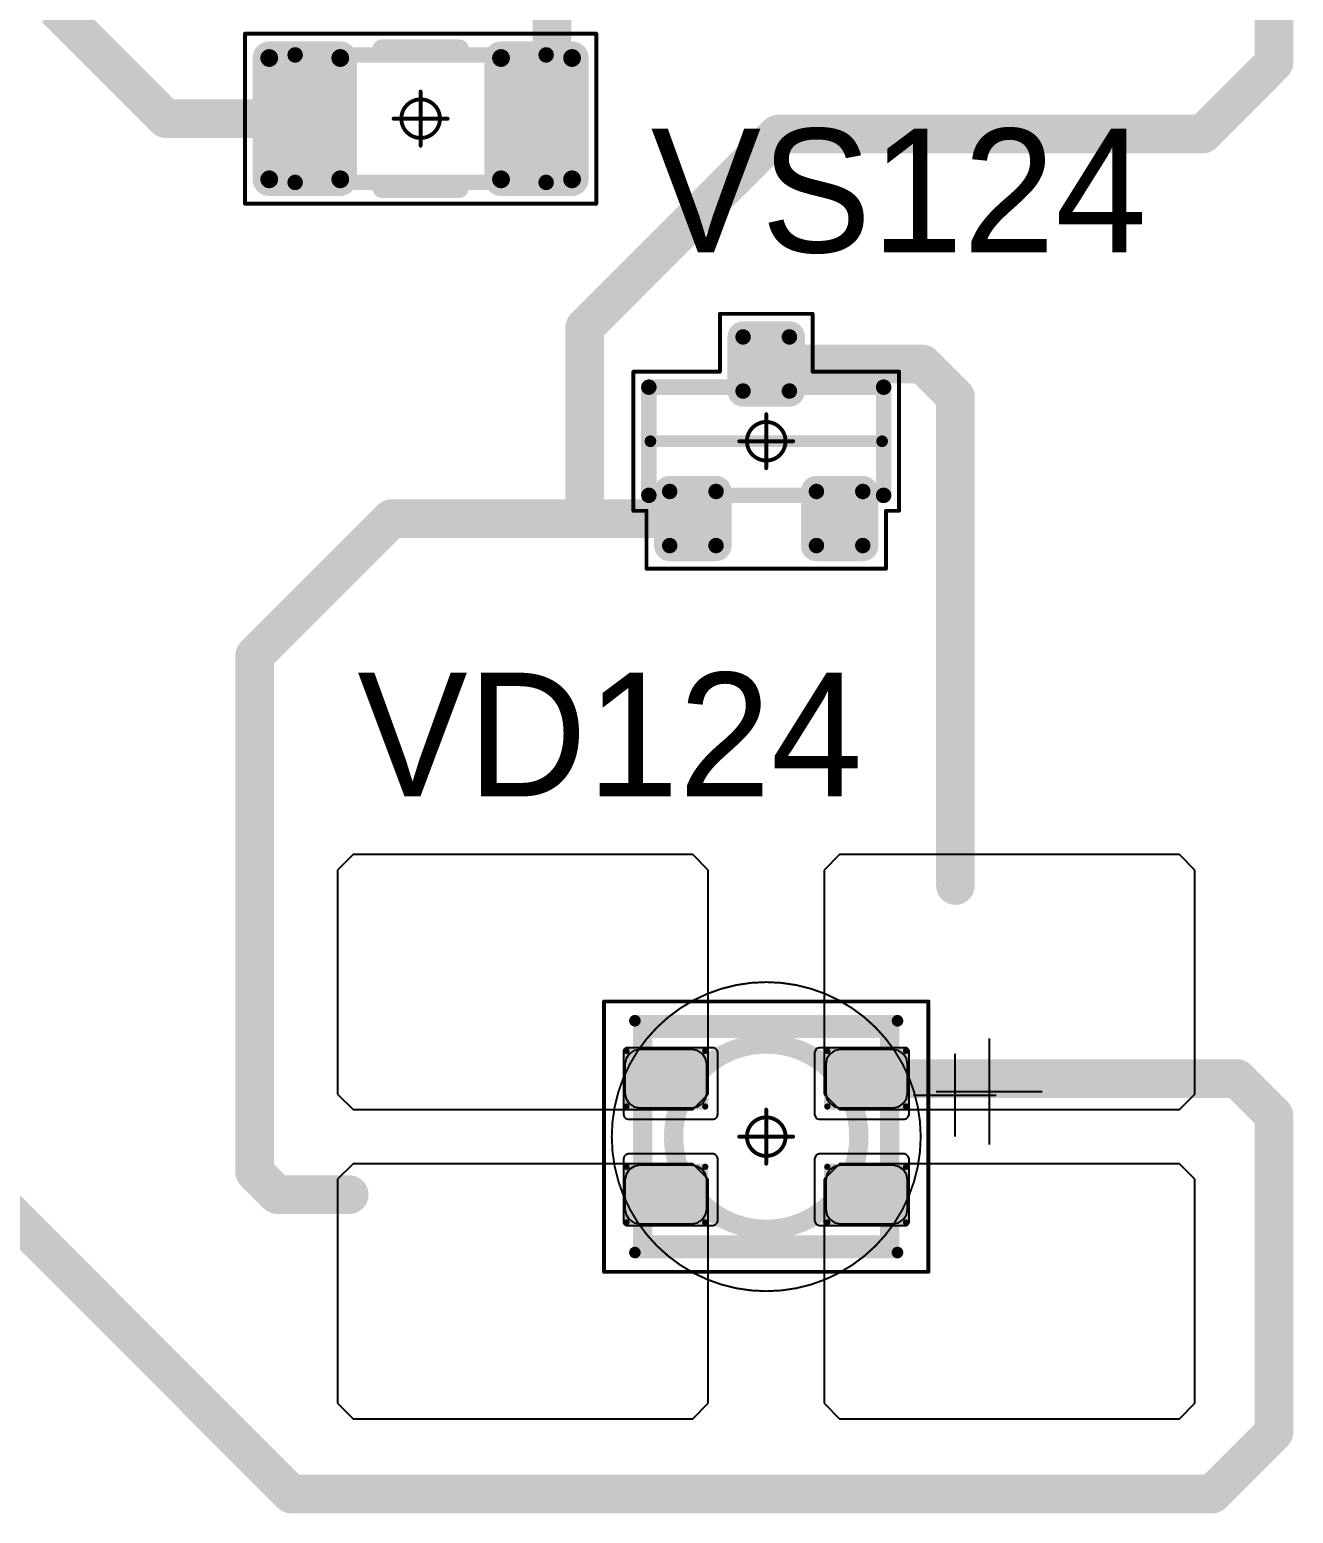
# Model space of a CAD drawing. Header units: millimetres. Extents: x 0 to 400, y 0 to 514.
# Drawn here: x 170.46 to 186.82, y 127.63 to 146.83 of the extents above; entities that cross this region are included whole.
import ezdxf

# ---------------------------------------------------------------- set-up
doc = ezdxf.new("R2010")
doc.units = ezdxf.units.MM
for name, color, linetype in [('Mechanical13', 56, 'Continuous'), ('Mechanical15', 56, 'Continuous'), ('Mechanical2', 216, 'Continuous'), ('TopLayer', 1, 'Continuous'), ('TopOverlay', 2, 'Continuous'), ('TopPaste', 8, 'Continuous'), ('TopSolder', 216, 'Continuous')]:
    doc.layers.add(name, color=color, linetype=linetype)

# ---------------------------------------------------------------- blocks, each defined once
blk = doc.blocks.new('SOT23_58')
at = {"layer": 'Mechanical13', "const_width": 0.2}
for points in [[(-0.7, 1.52), (0.7, 1.52)], [(-0.7, 1.52), (-0.7, -1.52)], [(0.7, 1.52), (0.7, -1.52)], [(-0.7, -1.52), (0.7, -1.52)]]:
    blk.add_lwpolyline(points, dxfattribs=at)
at = {"layer": 'Mechanical13', "const_width": 0.1}
for points in [[(-0.75, 1.52, 1), (-0.65, 1.52, 1)], [(-0.75, 1.52, 1), (-0.65, 1.52, 1)], [(0.65, 1.52, 1), (0.75, 1.52, 1)], [(0.65, 1.52, 1), (0.75, 1.52, 1)], [(-0.75, -1.52, 1), (-0.65, -1.52, 1)], [(-0.75, -1.52, 1), (-0.65, -1.52, 1)], [(0.65, -1.52, 1), (0.75, -1.52, 1)], [(0.65, -1.52, 1), (0.75, -1.52, 1)]]:
    blk.add_lwpolyline(points, format="xyb", close=True, dxfattribs=at)
at = {"layer": 'Mechanical15', "const_width": 0.05}
for points in [[(-0.9, 1.72), (-0.9, 1.55)], [(-0.9, 1.72), (0.9, 1.72)], [(0.9, 1.72), (0.9, 0.6)], [(-1.65, 1.55), (-1.65, -1.55)], [(-1.65, 1.55), (-0.9, 1.55)], [(0.9, 0.6), (1.65, 0.6)], [(1.65, 0.6), (1.65, -0.6)], [(0, 0.35), (0, -0.35)], [(-0.35, 0), (0.35, 0)], [(0.9, -0.6), (1.65, -0.6)], [(0.9, -0.6), (0.9, -1.72)], [(-1.65, -1.55), (-0.9, -1.55)], [(-0.9, -1.55), (-0.9, -1.72)], [(-0.9, -1.72), (0.9, -1.72)]]:
    blk.add_lwpolyline(points, dxfattribs=at)
at = {"layer": 'Mechanical15'}
for points, const_width in [([(-0.913, 1.72, 1), (-0.888, 1.72, 1)], 0.025), ([(-0.913, 1.72, 1), (-0.888, 1.72, 1)], 0.025), ([(0.888, 1.72, 1), (0.913, 1.72, 1)], 0.025), ([(0.888, 1.72, 1), (0.913, 1.72, 1)], 0.025), ([(-1.662, 1.55, 1), (-1.637, 1.55, 1)], 0.025), ([(-1.662, 1.55, 1), (-1.637, 1.55, 1)], 0.025), ([(-0.913, 1.55, 1), (-0.888, 1.55, 1)], 0.025), ([(-0.913, 1.55, 1), (-0.888, 1.55, 1)], 0.025), ([(0.888, 0.6, 1), (0.913, 0.6, 1)], 0.025), ([(0.888, 0.6, 1), (0.913, 0.6, 1)], 0.025), ([(1.637, 0.6, 1), (1.662, 0.6, 1)], 0.025), ([(1.637, 0.6, 1), (1.662, 0.6, 1)], 0.025), ([(0.25, 0, 1), (-0.25, 0, 1)], 0.05), ([(-0.012, 0.35, 1), (0.012, 0.35, 1)], 0.025), ([(-0.362, 0, 1), (-0.337, 0, 1)], 0.025), ([(-0.262, 0, 1), (-0.238, 0, 1)], 0.025), ([(0.238, 0, 1), (0.262, 0, 1)], 0.025), ([(0.337, 0, 1), (0.362, 0, 1)], 0.025), ([(-0.012, -0.35, 1), (0.012, -0.35, 1)], 0.025), ([(0.888, -0.6, 1), (0.913, -0.6, 1)], 0.025), ([(0.888, -0.6, 1), (0.913, -0.6, 1)], 0.025), ([(1.637, -0.6, 1), (1.662, -0.6, 1)], 0.025), ([(1.637, -0.6, 1), (1.662, -0.6, 1)], 0.025), ([(-1.662, -1.55, 1), (-1.637, -1.55, 1)], 0.025), ([(-1.662, -1.55, 1), (-1.637, -1.55, 1)], 0.025), ([(-0.913, -1.55, 1), (-0.888, -1.55, 1)], 0.025), ([(-0.913, -1.55, 1), (-0.888, -1.55, 1)], 0.025), ([(-0.913, -1.72, 1), (-0.888, -1.72, 1)], 0.025), ([(-0.913, -1.72, 1), (-0.888, -1.72, 1)], 0.025), ([(0.888, -1.72, 1), (0.913, -1.72, 1)], 0.025), ([(0.888, -1.72, 1), (0.913, -1.72, 1)], 0.025)]:
    blk.add_lwpolyline(points, format="xyb", close=True, dxfattribs=dict(at, const_width=const_width))
at = {"layer": 'TopLayer', "const_width": 0.1}
for points in [[(-1.4, 1.25, 1), (-1.3, 1.25, 1)], [(-0.7, 1.25, 1), (-0.6, 1.25, 1)], [(-1.4, 0.65, 1), (-1.3, 0.65, 1)], [(-0.7, 0.65, 1), (-0.6, 0.65, 1)], [(0.6, 0.3, 1), (0.7, 0.3, 1)], [(1.3, 0.3, 1), (1.4, 0.3, 1)], [(0.6, -0.3, 1), (0.7, -0.3, 1)], [(1.3, -0.3, 1), (1.4, -0.3, 1)], [(-1.4, -0.65, 1), (-1.3, -0.65, 1)], [(-0.7, -0.65, 1), (-0.6, -0.65, 1)], [(-1.4, -1.25, 1), (-1.3, -1.25, 1)], [(-0.7, -1.25, 1), (-0.6, -1.25, 1)]]:
    blk.add_lwpolyline(points, format="xyb", close=True, dxfattribs=at)
at = {"layer": 'TopLayer'}
for points in [[(-1.35, 1.35), (-1.35, 0.55), (-0.65, 1.35), (-0.65, 0.55)], [(-1.45, 1.25), (-1.45, 0.65), (-0.55, 1.25), (-0.55, 0.65)], [(0.65, 0.4), (0.65, -0.4), (1.35, 0.4), (1.35, -0.4)], [(0.55, 0.3), (0.55, -0.3), (1.45, 0.3), (1.45, -0.3)], [(-1.35, -0.55), (-1.35, -1.35), (-0.65, -0.55), (-0.65, -1.35)], [(-1.45, -0.65), (-1.45, -1.25), (-0.55, -0.65), (-0.55, -1.25)]]:
    blk.add_solid(points, dxfattribs=at)
at = {"layer": 'TopOverlay', "const_width": 0.15}
blk.add_lwpolyline([(0, 1.5), (0, -1.5)], dxfattribs=at)
at = {"layer": 'TopOverlay', "const_width": 0.075}
for points in [[(-0.038, 1.5, 1), (0.038, 1.5, 1)], [(-0.038, -1.5, 1), (0.038, -1.5, 1)]]:
    blk.add_lwpolyline(points, format="xyb", close=True, dxfattribs=at)
at = {"layer": 'TopPaste', "const_width": 0.075}
for points in [[(-1.387, 1.25, 1), (-1.313, 1.25, 1)], [(-0.687, 1.25, 1), (-0.613, 1.25, 1)], [(-1.387, 0.65, 1), (-1.313, 0.65, 1)], [(-0.687, 0.65, 1), (-0.613, 0.65, 1)], [(0.613, 0.3, 1), (0.687, 0.3, 1)], [(1.313, 0.3, 1), (1.387, 0.3, 1)], [(0.613, -0.3, 1), (0.687, -0.3, 1)], [(1.313, -0.3, 1), (1.387, -0.3, 1)], [(-1.387, -0.65, 1), (-1.313, -0.65, 1)], [(-0.687, -0.65, 1), (-0.613, -0.65, 1)], [(-1.387, -1.25, 1), (-1.313, -1.25, 1)], [(-0.687, -1.25, 1), (-0.613, -1.25, 1)]]:
    blk.add_lwpolyline(points, format="xyb", close=True, dxfattribs=at)
at = {"layer": 'TopPaste'}
for points in [[(-1.425, 1.25), (-1.425, 0.65), (-0.575, 1.25), (-0.575, 0.65)], [(-1.35, 1.325), (-1.35, 0.575), (-0.65, 1.325), (-0.65, 0.575)], [(0.575, 0.3), (0.575, -0.3), (1.425, 0.3), (1.425, -0.3)], [(0.65, 0.375), (0.65, -0.375), (1.35, 0.375), (1.35, -0.375)], [(-1.35, -0.575), (-1.35, -1.325), (-0.65, -0.575), (-0.65, -1.325)], [(-1.425, -0.65), (-1.425, -1.25), (-0.575, -0.65), (-0.575, -1.25)]]:
    blk.add_solid(points, dxfattribs=at)
at = {"layer": 'TopSolder', "const_width": 0.202}
for points in [[(-1.451, 1.25, 1), (-1.249, 1.25, 1)], [(-0.751, 1.25, 1), (-0.549, 1.25, 1)], [(-1.451, 0.65, 1), (-1.249, 0.65, 1)], [(-0.751, 0.65, 1), (-0.549, 0.65, 1)], [(0.549, 0.3, 1), (0.751, 0.3, 1)], [(1.249, 0.3, 1), (1.451, 0.3, 1)], [(0.549, -0.3, 1), (0.751, -0.3, 1)], [(1.249, -0.3, 1), (1.451, -0.3, 1)], [(-1.451, -0.65, 1), (-1.249, -0.65, 1)], [(-0.751, -0.65, 1), (-0.549, -0.65, 1)], [(-1.451, -1.25, 1), (-1.249, -1.25, 1)], [(-0.751, -1.25, 1), (-0.549, -1.25, 1)]]:
    blk.add_lwpolyline(points, format="xyb", close=True, dxfattribs=at)
at = {"layer": 'TopSolder'}
for points in [[(-1.35, 1.452), (-1.35, 0.448), (-0.65, 1.452), (-0.65, 0.448)], [(-1.552, 1.25), (-1.552, 0.65), (-0.448, 1.25), (-0.448, 0.65)], [(0.65, 0.502), (0.65, -0.502), (1.35, 0.502), (1.35, -0.502)], [(0.448, 0.3), (0.448, -0.3), (1.552, 0.3), (1.552, -0.3)], [(-1.35, -0.448), (-1.35, -1.452), (-0.65, -0.448), (-0.65, -1.452)], [(-1.552, -0.65), (-1.552, -1.25), (-0.448, -0.65), (-0.448, -1.25)]]:
    blk.add_solid(points, dxfattribs=at)
blk = doc.blocks.new('E65F_231')
at = {"layer": 'Mechanical13'}
for p, q in [((2.441, 1.071), (2.441, 0)), ((1.905, 0.536), (2.976, 0.536))]:
    blk.add_line(p, q, dxfattribs=at)
at = {"layer": 'Mechanical13', "const_width": 0.25}
for points in [[(-1.6, -1.4), (-1.6, 1.4)], [(-1.6, 1.4), (1.6, 1.4)], [(1.6, -1.4), (1.6, 1.4)], [(-1.6, -1.4), (1.6, -1.4)]]:
    blk.add_lwpolyline(points, dxfattribs=at)
at = {"layer": 'Mechanical13'}
for points, const_width in [([(-1.663, 1.4, 1), (-1.538, 1.4, 1)], 0.125), ([(-1.663, 1.4, 1), (-1.538, 1.4, 1)], 0.125), ([(1.537, 1.4, 1), (1.662, 1.4, 1)], 0.125), ([(1.537, 1.4, 1), (1.662, 1.4, 1)], 0.125), ([(1.2, 0, 1), (-1.2, 0, 1)], 0.25), ([(-1.263, 0, 1), (-1.138, 0, 1)], 0.125), ([(1.137, 0, 1), (1.262, 0, 1)], 0.125), ([(-1.663, -1.4, 1), (-1.538, -1.4, 1)], 0.125), ([(-1.663, -1.4, 1), (-1.538, -1.4, 1)], 0.125), ([(1.537, -1.4, 1), (1.662, -1.4, 1)], 0.125), ([(1.537, -1.4, 1), (1.662, -1.4, 1)], 0.125)]:
    blk.add_lwpolyline(points, format="xyb", close=True, dxfattribs=dict(at, const_width=const_width))
at = {"layer": 'Mechanical15', "const_width": 0.05}
for points in [[(-2.1, 1.75), (2.1, 1.75)], [(-2.1, -1.75), (-2.1, 1.75)], [(2.1, -1.75), (2.1, 1.75)], [(0, -0.35), (0, 0.35)], [(0, -0.35), (0, 0.35)], [(-0.35, 0), (0.35, 0)], [(-0.35, 0), (0.35, 0)], [(-2.1, -1.75), (2.1, -1.75)]]:
    blk.add_lwpolyline(points, dxfattribs=at)
at = {"layer": 'Mechanical15'}
for points, const_width in [([(-2.113, 1.75, 1), (-2.088, 1.75, 1)], 0.025), ([(-2.113, 1.75, 1), (-2.088, 1.75, 1)], 0.025), ([(2.087, 1.75, 1), (2.112, 1.75, 1)], 0.025), ([(2.087, 1.75, 1), (2.112, 1.75, 1)], 0.025), ([(0.25, 0, 1), (-0.25, 0, 1)], 0.05), ([(0.25, 0, 1), (-0.25, 0, 1)], 0.05), ([(-0.013, 0.35, 1), (0.012, 0.35, 1)], 0.025), ([(-0.013, 0.35, 1), (0.012, 0.35, 1)], 0.025), ([(-0.363, 0, 1), (-0.338, 0, 1)], 0.025), ([(-0.363, 0, 1), (-0.338, 0, 1)], 0.025), ([(-0.263, 0, 1), (-0.238, 0, 1)], 0.025), ([(-0.263, 0, 1), (-0.238, 0, 1)], 0.025), ([(0.237, 0, 1), (0.262, 0, 1)], 0.025), ([(0.237, 0, 1), (0.262, 0, 1)], 0.025), ([(0.337, 0, 1), (0.362, 0, 1)], 0.025), ([(0.337, 0, 1), (0.362, 0, 1)], 0.025), ([(-0.013, -0.35, 1), (0.012, -0.35, 1)], 0.025), ([(-0.013, -0.35, 1), (0.012, -0.35, 1)], 0.025), ([(-2.113, -1.75, 1), (-2.088, -1.75, 1)], 0.025), ([(-2.113, -1.75, 1), (-2.088, -1.75, 1)], 0.025), ([(2.087, -1.75, 1), (2.112, -1.75, 1)], 0.025), ([(2.087, -1.75, 1), (2.112, -1.75, 1)], 0.025)]:
    blk.add_lwpolyline(points, format="xyb", close=True, dxfattribs=dict(at, const_width=const_width))
at = {"layer": 'TopLayer'}
for p, q in [((-5.35, 3.65), (-5.55, 3.45)), ((-0.95, 3.65), (-5.35, 3.65)), ((-5.35, 3.65), (-5.35, 3.65)), ((-0.75, 3.45), (-0.95, 3.65)), ((0.95, 3.65), (0.75, 3.45)), ((5.35, 3.65), (0.95, 3.65)), ((0.95, 3.65), (0.95, 3.65)), ((5.55, 3.45), (5.35, 3.65)), ((-5.55, 3.45), (-5.55, 3.45)), ((-5.55, 3.45), (-5.55, 0.55)), ((-0.75, 0.55), (-0.75, 3.45)), ((0.75, 3.45), (0.75, 3.45)), ((0.75, 3.45), (0.75, 0.55)), ((5.55, 0.55), (5.55, 3.45)), ((-5.55, 0.55), (-5.35, 0.35)), ((-0.95, 0.35), (-0.75, 0.55)), ((0.75, 0.55), (0.95, 0.35)), ((5.35, 0.35), (5.55, 0.55)), ((-5.35, 0.35), (-0.95, 0.35)), ((0.95, 0.35), (5.35, 0.35)), ((-5.35, -0.35), (-5.55, -0.55)), ((-0.95, -0.35), (-5.35, -0.35)), ((-5.35, -0.35), (-5.35, -0.35)), ((-0.75, -0.55), (-0.95, -0.35)), ((0.95, -0.35), (0.75, -0.55)), ((5.35, -0.35), (0.95, -0.35)), ((0.95, -0.35), (0.95, -0.35)), ((5.55, -0.55), (5.35, -0.35)), ((-5.55, -0.55), (-5.55, -0.55)), ((-5.55, -0.55), (-5.55, -3.45)), ((-0.75, -3.45), (-0.75, -0.55)), ((0.75, -0.55), (0.75, -0.55)), ((0.75, -0.55), (0.75, -3.45)), ((5.55, -3.45), (5.55, -0.55)), ((-5.55, -3.45), (-5.35, -3.65)), ((-0.95, -3.65), (-0.75, -3.45)), ((0.75, -3.45), (0.95, -3.65)), ((5.35, -3.65), (5.55, -3.45)), ((-5.35, -3.65), (-0.95, -3.65)), ((0.95, -3.65), (5.35, -3.65))]:
    blk.add_line(p, q, dxfattribs=at)
at = {"layer": 'TopLayer', "const_width": 0.04}
for points in [[(-1.83, 1.11, 1), (-1.79, 1.11, 1)], [(-0.81, 1.11, 1), (-0.77, 1.11, 1)], [(0.77, 1.11, 1), (0.81, 1.11, 1)], [(1.79, 1.11, 1), (1.83, 1.11, 1)], [(-1.83, 0.39, 1), (-1.79, 0.39, 1)], [(-0.81, 0.39, 1), (-0.77, 0.39, 1)], [(0.77, 0.39, 1), (0.81, 0.39, 1)], [(1.79, 0.39, 1), (1.83, 0.39, 1)], [(-1.83, -0.39, 1), (-1.79, -0.39, 1)], [(-0.81, -0.39, 1), (-0.77, -0.39, 1)], [(0.77, -0.39, 1), (0.81, -0.39, 1)], [(1.79, -0.39, 1), (1.83, -0.39, 1)], [(-1.83, -1.11, 1), (-1.79, -1.11, 1)], [(-0.81, -1.11, 1), (-0.77, -1.11, 1)], [(0.77, -1.11, 1), (0.81, -1.11, 1)], [(1.79, -1.11, 1), (1.83, -1.11, 1)]]:
    blk.add_lwpolyline(points, format="xyb", close=True, dxfattribs=at)
at = {"layer": 'TopLayer'}
for points in [[(-1.85, 1.11), (-1.85, 0.39), (-0.75, 1.11), (-0.75, 0.39)], [(-1.81, 1.15), (-1.81, 0.35), (-0.79, 1.15), (-0.79, 0.35)], [(0.75, 1.11), (0.75, 0.39), (1.85, 1.11), (1.85, 0.39)], [(0.79, 1.15), (0.79, 0.35), (1.81, 1.15), (1.81, 0.35)], [(-1.81, -0.35), (-1.81, -1.15), (-0.79, -0.35), (-0.79, -1.15)], [(0.79, -0.35), (0.79, -1.15), (1.81, -0.35), (1.81, -1.15)], [(-1.85, -0.39), (-1.85, -1.11), (-0.75, -0.39), (-0.75, -1.11)], [(0.75, -0.39), (0.75, -1.11), (1.85, -0.39), (1.85, -1.11)]]:
    blk.add_solid(points, dxfattribs=at)
at = {"layer": 'TopOverlay'}
for p, q in [((2.886, 1.271), (2.886, -0.1)), ((2.2, 0.586), (3.571, 0.586))]:
    blk.add_line(p, q, dxfattribs=at)
at = {"layer": 'TopOverlay', "const_width": 0.15}
for points in [[(-1.7, 1.5), (1.7, 1.5)], [(-1.7, -1.5), (1.7, -1.5)]]:
    blk.add_lwpolyline(points, dxfattribs=at)
at = {"layer": 'TopOverlay', "const_width": 0.075}
for points in [[(-1.738, 1.5, 1), (-1.663, 1.5, 1)], [(1.662, 1.5, 1), (1.737, 1.5, 1)], [(-1.738, -1.5, 1), (-1.663, -1.5, 1)], [(1.662, -1.5, 1), (1.737, -1.5, 1)]]:
    blk.add_lwpolyline(points, format="xyb", close=True, dxfattribs=at)
at = {"layer": 'TopPaste'}
for p, q in [((-1.814, 1.011), (-1.829, 0.938)), ((-1.773, 1.073), (-1.814, 1.011)), ((-1.711, 1.114), (-1.773, 1.073)), ((-1.638, 1.129), (-1.711, 1.114)), ((-0.963, 1.129), (-1.638, 1.129)), ((-0.889, 1.114), (-0.963, 1.129)), ((-0.827, 1.073), (-0.889, 1.114)), ((-0.786, 1.011), (-0.827, 1.073)), ((-0.771, 0.938), (-0.786, 1.011)), ((0.786, 1.011), (0.771, 0.938)), ((0.827, 1.073), (0.786, 1.011)), ((0.889, 1.114), (0.827, 1.073)), ((0.962, 1.129), (0.889, 1.114)), ((1.637, 1.129), (0.962, 1.129)), ((1.711, 1.114), (1.637, 1.129)), ((1.773, 1.073), (1.711, 1.114)), ((1.814, 1.011), (1.773, 1.073)), ((1.829, 0.938), (1.814, 1.011)), ((-1.829, 0.938), (-1.829, 0.563)), ((-0.771, 0.563), (-0.771, 0.938)), ((0.771, 0.938), (0.771, 0.563)), ((1.829, 0.563), (1.829, 0.938)), ((-1.829, 0.563), (-1.814, 0.489)), ((-1.814, 0.489), (-1.773, 0.427)), ((-1.773, 0.427), (-1.711, 0.386)), ((-1.711, 0.386), (-1.638, 0.371)), ((-0.963, 0.371), (-0.889, 0.386)), ((-0.889, 0.386), (-0.827, 0.427)), ((-0.827, 0.427), (-0.786, 0.489)), ((-0.786, 0.489), (-0.771, 0.563)), ((0.771, 0.563), (0.786, 0.489)), ((0.786, 0.489), (0.827, 0.427)), ((0.827, 0.427), (0.889, 0.386)), ((0.889, 0.386), (0.962, 0.371)), ((1.637, 0.371), (1.711, 0.386)), ((1.711, 0.386), (1.773, 0.427)), ((1.773, 0.427), (1.814, 0.489)), ((1.814, 0.489), (1.829, 0.563)), ((-1.638, 0.371), (-0.963, 0.371)), ((0.962, 0.371), (1.637, 0.371)), ((-1.638, -0.371), (-1.711, -0.386)), ((-0.963, -0.371), (-1.638, -0.371)), ((-0.889, -0.386), (-0.963, -0.371)), ((0.962, -0.371), (0.889, -0.386)), ((1.637, -0.371), (0.962, -0.371)), ((1.711, -0.386), (1.637, -0.371)), ((-1.814, -0.489), (-1.829, -0.563)), ((-1.829, -0.563), (-1.829, -0.938)), ((-1.773, -0.427), (-1.814, -0.489)), ((-1.711, -0.386), (-1.773, -0.427)), ((-0.827, -0.427), (-0.889, -0.386)), ((-0.786, -0.489), (-0.827, -0.427)), ((-0.771, -0.563), (-0.786, -0.489)), ((-0.771, -0.938), (-0.771, -0.563)), ((0.786, -0.489), (0.771, -0.563)), ((0.771, -0.563), (0.771, -0.938)), ((0.827, -0.427), (0.786, -0.489)), ((0.889, -0.386), (0.827, -0.427)), ((1.773, -0.427), (1.711, -0.386)), ((1.814, -0.489), (1.773, -0.427)), ((1.829, -0.563), (1.814, -0.489)), ((1.829, -0.938), (1.829, -0.563)), ((-1.829, -0.938), (-1.814, -1.011)), ((-0.786, -1.011), (-0.771, -0.938)), ((0.771, -0.938), (0.786, -1.011)), ((1.814, -1.011), (1.829, -0.938)), ((-1.814, -1.011), (-1.773, -1.073)), ((-1.773, -1.073), (-1.711, -1.114)), ((-1.711, -1.114), (-1.638, -1.129)), ((-1.638, -1.129), (-0.963, -1.129)), ((-0.963, -1.129), (-0.889, -1.114)), ((-0.889, -1.114), (-0.827, -1.073)), ((-0.827, -1.073), (-0.786, -1.011)), ((0.786, -1.011), (0.827, -1.073)), ((0.827, -1.073), (0.889, -1.114)), ((0.889, -1.114), (0.962, -1.129)), ((0.962, -1.129), (1.637, -1.129)), ((1.637, -1.129), (1.711, -1.114)), ((1.711, -1.114), (1.773, -1.073)), ((1.773, -1.073), (1.814, -1.011))]:
    blk.add_line(p, q, dxfattribs=at)
at = {"layer": 'TopSolder'}
for p, q in [((-1.842, 1.129), (-1.85, 1.111)), ((-1.85, 1.111), (-1.85, 1.101)), ((-1.85, 1.101), (-1.85, 1.101)), ((-1.85, 1.101), (-1.85, 0.301)), ((-1.828, 1.143), (-1.842, 1.129)), ((-1.81, 1.151), (-1.828, 1.143)), ((-1.8, 1.151), (-1.81, 1.151)), ((-0.7, 1.151), (-1.8, 1.151)), ((-0.685, 1.151), (-0.7, 1.151)), ((-0.7, 1.151), (-0.7, 1.151)), ((-0.658, 1.139), (-0.685, 1.151)), ((-0.636, 1.118), (-0.658, 1.139)), ((-0.625, 1.09), (-0.636, 1.118)), ((-0.625, 1.076), (-0.625, 1.09)), ((-0.625, 0.301), (-0.625, 1.076)), ((0.636, 1.118), (0.625, 1.09)), ((0.625, 1.09), (0.625, 1.076)), ((0.625, 1.076), (0.625, 1.076)), ((0.625, 1.076), (0.625, 0.301)), ((0.657, 1.139), (0.636, 1.118)), ((0.685, 1.151), (0.657, 1.139)), ((0.7, 1.151), (0.685, 1.151)), ((1.8, 1.151), (0.7, 1.151)), ((1.81, 1.151), (1.8, 1.151)), ((1.8, 1.151), (1.8, 1.151)), ((1.828, 1.143), (1.81, 1.151)), ((1.842, 1.129), (1.828, 1.143)), ((1.85, 1.111), (1.842, 1.129)), ((1.85, 1.101), (1.85, 1.111)), ((1.85, 0.301), (1.85, 1.101)), ((-1.85, 0.301), (-1.85, 0.286)), ((-1.85, 0.286), (-1.839, 0.258)), ((-1.839, 0.258), (-1.818, 0.237)), ((-1.818, 0.237), (-1.79, 0.226)), ((-1.79, 0.226), (-1.775, 0.226)), ((-1.775, 0.226), (-1.775, 0.226)), ((-1.775, 0.226), (-0.7, 0.226)), ((-0.7, 0.226), (-0.685, 0.226)), ((-0.685, 0.226), (-0.658, 0.237)), ((-0.658, 0.237), (-0.636, 0.258)), ((-0.636, 0.258), (-0.625, 0.286)), ((-0.625, 0.286), (-0.625, 0.301)), ((-0.625, 0.301), (-0.625, 0.301)), ((0.625, 0.301), (0.625, 0.286)), ((0.625, 0.286), (0.636, 0.258)), ((0.636, 0.258), (0.657, 0.237)), ((0.657, 0.237), (0.685, 0.226)), ((0.685, 0.226), (0.7, 0.226)), ((0.7, 0.226), (0.7, 0.226)), ((0.7, 0.226), (1.775, 0.226)), ((1.775, 0.226), (1.79, 0.226)), ((1.79, 0.226), (1.817, 0.237)), ((1.817, 0.237), (1.839, 0.258)), ((1.839, 0.258), (1.85, 0.286)), ((1.85, 0.286), (1.85, 0.301)), ((1.85, 0.301), (1.85, 0.301)), ((-1.839, -0.257), (-1.85, -0.285)), ((-1.85, -0.285), (-1.85, -0.299)), ((-1.85, -0.299), (-1.85, -0.299)), ((-1.85, -0.299), (-1.85, -1.099)), ((-1.818, -0.236), (-1.839, -0.257)), ((-1.79, -0.224), (-1.818, -0.236)), ((-1.775, -0.224), (-1.79, -0.224)), ((-0.7, -0.224), (-1.775, -0.224)), ((-0.685, -0.224), (-0.7, -0.224)), ((-0.7, -0.224), (-0.7, -0.224)), ((-0.658, -0.236), (-0.685, -0.224)), ((-0.636, -0.257), (-0.658, -0.236)), ((-0.625, -0.285), (-0.636, -0.257)), ((-0.625, -0.299), (-0.625, -0.285)), ((-0.625, -1.074), (-0.625, -0.299)), ((0.636, -0.257), (0.625, -0.285)), ((0.625, -0.285), (0.625, -0.299)), ((0.625, -0.299), (0.625, -0.299)), ((0.625, -0.299), (0.625, -1.074)), ((0.657, -0.236), (0.636, -0.257)), ((0.685, -0.224), (0.657, -0.236)), ((0.7, -0.224), (0.685, -0.224)), ((1.775, -0.224), (0.7, -0.224)), ((1.79, -0.224), (1.775, -0.224)), ((1.775, -0.224), (1.775, -0.224)), ((1.817, -0.236), (1.79, -0.224)), ((1.839, -0.257), (1.817, -0.236)), ((1.85, -0.285), (1.839, -0.257)), ((1.85, -0.299), (1.85, -0.285)), ((1.85, -1.099), (1.85, -0.299)), ((-1.85, -1.099), (-1.85, -1.109)), ((-1.85, -1.109), (-1.842, -1.128)), ((-1.842, -1.128), (-1.828, -1.142)), ((-1.828, -1.142), (-1.81, -1.149)), ((-1.81, -1.149), (-1.8, -1.149)), ((-1.8, -1.149), (-0.7, -1.149)), ((-1.8, -1.149), (-1.8, -1.149)), ((-0.7, -1.149), (-0.685, -1.149)), ((-0.685, -1.149), (-0.658, -1.138)), ((-0.658, -1.138), (-0.636, -1.117)), ((-0.636, -1.117), (-0.625, -1.089)), ((-0.625, -1.089), (-0.625, -1.074)), ((-0.625, -1.074), (-0.625, -1.074)), ((0.625, -1.074), (0.625, -1.089)), ((0.625, -1.089), (0.636, -1.117)), ((0.636, -1.117), (0.657, -1.138)), ((0.657, -1.138), (0.685, -1.149)), ((0.685, -1.149), (0.7, -1.149)), ((0.7, -1.149), (1.8, -1.149)), ((0.7, -1.149), (0.7, -1.149)), ((1.8, -1.149), (1.81, -1.149)), ((1.81, -1.149), (1.828, -1.142)), ((1.828, -1.142), (1.842, -1.128)), ((1.842, -1.128), (1.85, -1.109)), ((1.85, -1.109), (1.85, -1.099)), ((1.85, -1.099), (1.85, -1.099))]:
    blk.add_line(p, q, dxfattribs=at)
blk = doc.blocks.new('RC1206S_367')
at = {"layer": 'Mechanical13', "const_width": 0.2}
for points in [[(-1.625, 0.825), (-1.625, -0.825)], [(1.625, 0.825), (-1.625, 0.825)], [(1.625, 0.825), (1.625, -0.825)], [(1.625, -0.825), (-1.625, -0.825)]]:
    blk.add_lwpolyline(points, dxfattribs=at)
at = {"layer": 'Mechanical13', "const_width": 0.1}
for points in [[(-1.675, 0.825, 1), (-1.575, 0.825, 1)], [(-1.675, 0.825, 1), (-1.575, 0.825, 1)], [(1.575, 0.825, 1), (1.675, 0.825, 1)], [(1.575, 0.825, 1), (1.675, 0.825, 1)], [(-1.675, -0.825, 1), (-1.575, -0.825, 1)], [(-1.675, -0.825, 1), (-1.575, -0.825, 1)], [(1.575, -0.825, 1), (1.675, -0.825, 1)], [(1.575, -0.825, 1), (1.675, -0.825, 1)]]:
    blk.add_lwpolyline(points, format="xyb", close=True, dxfattribs=at)
at = {"layer": 'Mechanical15', "const_width": 0.05}
for points in [[(-2.275, 1.1), (-2.275, -1.1)], [(2.275, 1.1), (-2.275, 1.1)], [(2.275, 1.1), (2.275, -1.1)], [(0, 0.35), (0, -0.35)], [(0.35, 0), (-0.35, 0)], [(2.275, -1.1), (-2.275, -1.1)]]:
    blk.add_lwpolyline(points, dxfattribs=at)
at = {"layer": 'Mechanical15'}
for points, const_width in [([(-2.287, 1.1, 1), (-2.262, 1.1, 1)], 0.025), ([(-2.287, 1.1, 1), (-2.262, 1.1, 1)], 0.025), ([(2.262, 1.1, 1), (2.287, 1.1, 1)], 0.025), ([(2.262, 1.1, 1), (2.287, 1.1, 1)], 0.025), ([(0.25, 0, 1), (-0.25, 0, 1)], 0.05), ([(-0.012, 0.35, 1), (0.012, 0.35, 1)], 0.025), ([(-0.362, 0, 1), (-0.337, 0, 1)], 0.025), ([(-0.262, 0, 1), (-0.238, 0, 1)], 0.025), ([(0.238, 0, 1), (0.262, 0, 1)], 0.025), ([(0.337, 0, 1), (0.362, 0, 1)], 0.025), ([(-0.012, -0.35, 1), (0.012, -0.35, 1)], 0.025), ([(-2.287, -1.1, 1), (-2.262, -1.1, 1)], 0.025), ([(-2.287, -1.1, 1), (-2.262, -1.1, 1)], 0.025), ([(2.262, -1.1, 1), (2.287, -1.1, 1)], 0.025), ([(2.262, -1.1, 1), (2.287, -1.1, 1)], 0.025)]:
    blk.add_lwpolyline(points, format="xyb", close=True, dxfattribs=dict(at, const_width=const_width))
at = {"layer": 'TopLayer', "const_width": 0.115}
for points in [[(-2.018, 0.785, 1), (-1.903, 0.785, 1)], [(-1.098, 0.785, 1), (-0.983, 0.785, 1)], [(0.983, 0.785, 1), (1.098, 0.785, 1)], [(1.903, 0.785, 1), (2.018, 0.785, 1)], [(-2.018, -0.785, 1), (-1.903, -0.785, 1)], [(-1.098, -0.785, 1), (-0.983, -0.785, 1)], [(0.983, -0.785, 1), (1.098, -0.785, 1)], [(1.903, -0.785, 1), (2.018, -0.785, 1)]]:
    blk.add_lwpolyline(points, format="xyb", close=True, dxfattribs=at)
at = {"layer": 'TopLayer'}
for points in [[(-2.075, -0.785), (-0.925, -0.785), (-2.075, 0.785), (-0.925, 0.785)], [(-1.96, -0.9), (-1.04, -0.9), (-1.96, 0.9), (-1.04, 0.9)], [(0.925, -0.785), (2.075, -0.785), (0.925, 0.785), (2.075, 0.785)], [(1.04, -0.9), (1.96, -0.9), (1.04, 0.9), (1.96, 0.9)]]:
    blk.add_solid(points, dxfattribs=at)
at = {"layer": 'TopOverlay', "const_width": 0.25}
for points in [[(0.5, 0.9), (-0.5, 0.9)], [(0.5, -0.9), (-0.5, -0.9)]]:
    blk.add_lwpolyline(points, dxfattribs=at)
at = {"layer": 'TopOverlay', "const_width": 0.125}
for points in [[(-0.562, 0.9, 1), (-0.437, 0.9, 1)], [(0.437, 0.9, 1), (0.562, 0.9, 1)], [(-0.562, -0.9, 1), (-0.437, -0.9, 1)], [(0.437, -0.9, 1), (0.562, -0.9, 1)]]:
    blk.add_lwpolyline(points, format="xyb", close=True, dxfattribs=at)
at = {"layer": 'TopPaste', "const_width": 0.09}
for points in [[(-2.005, 0.785, 1), (-1.915, 0.785, 1)], [(-1.085, 0.785, 1), (-0.995, 0.785, 1)], [(0.995, 0.785, 1), (1.085, 0.785, 1)], [(1.915, 0.785, 1), (2.005, 0.785, 1)], [(-2.005, -0.785, 1), (-1.915, -0.785, 1)], [(-1.085, -0.785, 1), (-0.995, -0.785, 1)], [(0.995, -0.785, 1), (1.085, -0.785, 1)], [(1.915, -0.785, 1), (2.005, -0.785, 1)]]:
    blk.add_lwpolyline(points, format="xyb", close=True, dxfattribs=at)
at = {"layer": 'TopPaste'}
for points in [[(-2.05, -0.785), (-0.95, -0.785), (-2.05, 0.785), (-0.95, 0.785)], [(-1.96, -0.875), (-1.04, -0.875), (-1.96, 0.875), (-1.04, 0.875)], [(0.95, -0.785), (2.05, -0.785), (0.95, 0.785), (2.05, 0.785)], [(1.04, -0.875), (1.96, -0.875), (1.04, 0.875), (1.96, 0.875)]]:
    blk.add_solid(points, dxfattribs=at)
at = {"layer": 'TopSolder', "const_width": 0.215}
for points in [[(-2.068, 0.785, 1), (-1.853, 0.785, 1)], [(-1.148, 0.785, 1), (-0.933, 0.785, 1)], [(0.933, 0.785, 1), (1.148, 0.785, 1)], [(1.853, 0.785, 1), (2.068, 0.785, 1)], [(-2.068, -0.785, 1), (-1.853, -0.785, 1)], [(-1.148, -0.785, 1), (-0.933, -0.785, 1)], [(0.933, -0.785, 1), (1.148, -0.785, 1)], [(1.853, -0.785, 1), (2.068, -0.785, 1)]]:
    blk.add_lwpolyline(points, format="xyb", close=True, dxfattribs=at)
at = {"layer": 'TopSolder'}
for points in [[(-1.96, -1), (-1.04, -1), (-1.96, 1), (-1.04, 1)], [(1.04, -1), (1.96, -1), (1.04, 1), (1.96, 1)], [(-2.175, -0.785), (-0.825, -0.785), (-2.175, 0.785), (-0.825, 0.785)], [(0.825, -0.785), (2.175, -0.785), (0.825, 0.785), (2.175, 0.785)]]:
    blk.add_solid(points, dxfattribs=at)

msp = doc.modelspace()

# ---------------------------------------------------------------- linework, layer by layer
at = {"layer": 'Mechanical2'}
for points, const_width in [([(182, 132.5, 1), (178, 132.5, 1)], 0.0254), ([(180, 134.5, 1), (180, 134.5, 1)], 0.0005), ([(177.994, 132.5, 1), (178.006, 132.5, 1)], 0.0127), ([(178, 132.5, 1), (178, 132.5, 1)], 0.0005), ([(181.994, 132.5, 1), (182.006, 132.5, 1)], 0.0127), ([(182, 132.5, 1), (182, 132.5, 1)], 0.0005), ([(180, 130.5, 1), (180, 130.5, 1)], 0.0005)]:
    msp.add_lwpolyline(points, format="xyb", close=True, dxfattribs=dict(at, const_width=const_width))
at = {"layer": 'Mechanical2', "const_width": 0.001}
for points in [[(180, 130.5), (180, 134.5)], [(178, 132.5), (182, 132.5)]]:
    msp.add_lwpolyline(points, dxfattribs=at)
at = {"layer": 'TopLayer', "const_width": 0.5}
for points in [[(186.575, 146.4), (186.575, 152.775)], [(177.225, 145.875), (177.225, 149.9)], [(170.8, 147.1), (172.225, 145.675)], [(185.65, 145.475), (186.575, 146.4)], [(177.025, 145.675), (177.225, 145.875)], [(172.225, 145.675), (174.025, 145.675)], [(177.65, 142.975), (180.15, 145.475)], [(180.15, 145.475), (185.65, 145.475)], [(177.65, 140.5), (177.65, 142.975)], [(180, 142.5), (182.025, 142.5)], [(182.025, 142.5), (182.45, 142.075)], [(182.45, 135.75), (182.45, 142.075)], [(173.375, 138.725), (175.15, 140.5)], [(175.15, 140.5), (179.05, 140.5)], [(173.375, 132.043), (173.375, 138.725)], [(181.3, 133.25), (186.1, 133.25)], [(186.1, 133.25), (186.575, 132.775)], [(186.575, 128.675), (186.575, 132.775)], [(173.375, 132.043), (173.668, 131.75)], [(173.668, 131.75), (174.6, 131.75)], [(170.125, 131.6), (173.85, 127.875)], [(185.775, 127.875), (186.575, 128.675)], [(173.85, 127.875), (185.775, 127.875)]]:
    msp.add_lwpolyline(points, dxfattribs=at)
at = {"layer": 'TopLayer', "const_width": 0.25}
for points in [[(186.45, 146.4, 1), (186.7, 146.4, 1)], [(186.45, 146.4, 1), (186.7, 146.4, 1)], [(177.1, 145.875, 1), (177.35, 145.875, 1)], [(177.1, 145.875, 1), (177.35, 145.875, 1)], [(172.1, 145.675, 1), (172.35, 145.675, 1)], [(172.1, 145.675, 1), (172.35, 145.675, 1)], [(173.9, 145.675, 1), (174.15, 145.675, 1)], [(176.9, 145.675, 1), (177.15, 145.675, 1)], [(180.025, 145.475, 1), (180.275, 145.475, 1)], [(180.025, 145.475, 1), (180.275, 145.475, 1)], [(185.525, 145.475, 1), (185.775, 145.475, 1)], [(185.525, 145.475, 1), (185.775, 145.475, 1)], [(177.525, 142.975, 1), (177.775, 142.975, 1)], [(177.525, 142.975, 1), (177.775, 142.975, 1)], [(179.875, 142.5, 1), (180.125, 142.5, 1)], [(181.9, 142.5, 1), (182.15, 142.5, 1)], [(181.9, 142.5, 1), (182.15, 142.5, 1)], [(182.325, 142.075, 1), (182.575, 142.075, 1)], [(182.325, 142.075, 1), (182.575, 142.075, 1)], [(175.025, 140.5, 1), (175.275, 140.5, 1)], [(175.025, 140.5, 1), (175.275, 140.5, 1)], [(177.525, 140.5, 1), (177.775, 140.5, 1)], [(178.925, 140.5, 1), (179.175, 140.5, 1)], [(173.25, 138.725, 1), (173.5, 138.725, 1)], [(173.25, 138.725, 1), (173.5, 138.725, 1)], [(182.325, 135.75, 1), (182.575, 135.75, 1)], [(181.175, 133.25, 1), (181.425, 133.25, 1)], [(185.975, 133.25, 1), (186.225, 133.25, 1)], [(185.975, 133.25, 1), (186.225, 133.25, 1)], [(186.45, 132.775, 1), (186.7, 132.775, 1)], [(186.45, 132.775, 1), (186.7, 132.775, 1)], [(173.25, 132.043, 1), (173.5, 132.043, 1)], [(173.25, 132.043, 1), (173.5, 132.043, 1)], [(173.543, 131.75, 1), (173.793, 131.75, 1)], [(173.543, 131.75, 1), (173.793, 131.75, 1)], [(174.475, 131.75, 1), (174.725, 131.75, 1)], [(186.45, 128.675, 1), (186.7, 128.675, 1)], [(186.45, 128.675, 1), (186.7, 128.675, 1)], [(173.725, 127.875, 1), (173.975, 127.875, 1)], [(173.725, 127.875, 1), (173.975, 127.875, 1)], [(185.65, 127.875, 1), (185.9, 127.875, 1)], [(185.65, 127.875, 1), (185.9, 127.875, 1)]]:
    msp.add_lwpolyline(points, format="xyb", close=True, dxfattribs=at)

# ---------------------------------------------------------------- block references
for name, p, rotation in [('RC1206S_367', (175.525, 145.675), 180), ('SOT23_58', (180, 141.5), 90), ('E65F_231', (180, 132.5), 360)]:
    msp.add_blockref(name, p, dxfattribs=dict(rotation=rotation))

# ---------------------------------------------------------------- texts
at = {"layer": 'TopOverlay'}
for s, p in [('VS124', (178.506, 143.945)), ('VD124', (174.706, 136.905))]:
    msp.add_text(s, height=1.6, dxfattribs=at).set_placement(p)

doc.saveas('drawing.dxf')
